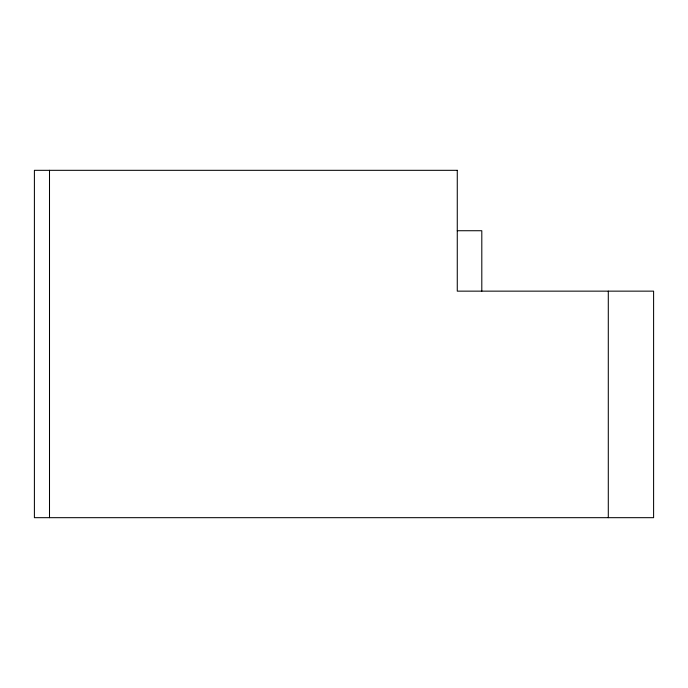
<?xml version="1.0" encoding="UTF-8"?>
<svg xmlns="http://www.w3.org/2000/svg" width="688" height="688" viewBox="0 0 688 688"><rect width="100%" height="100%" fill="white"/><g stroke="black" fill="none" stroke-linecap="round" stroke-linejoin="round"><path stroke-width="1.03" d="M457.271 230.729L481.806 230.729L481.806 291.144M608.295 291.144L608.295 517.677M49.502 170.323L49.502 517.677M457.271 170.323L34.4 170.323L34.4 517.677L653.6 517.677L653.6 291.144L457.271 291.144L457.271 170.323"/></g></svg>
